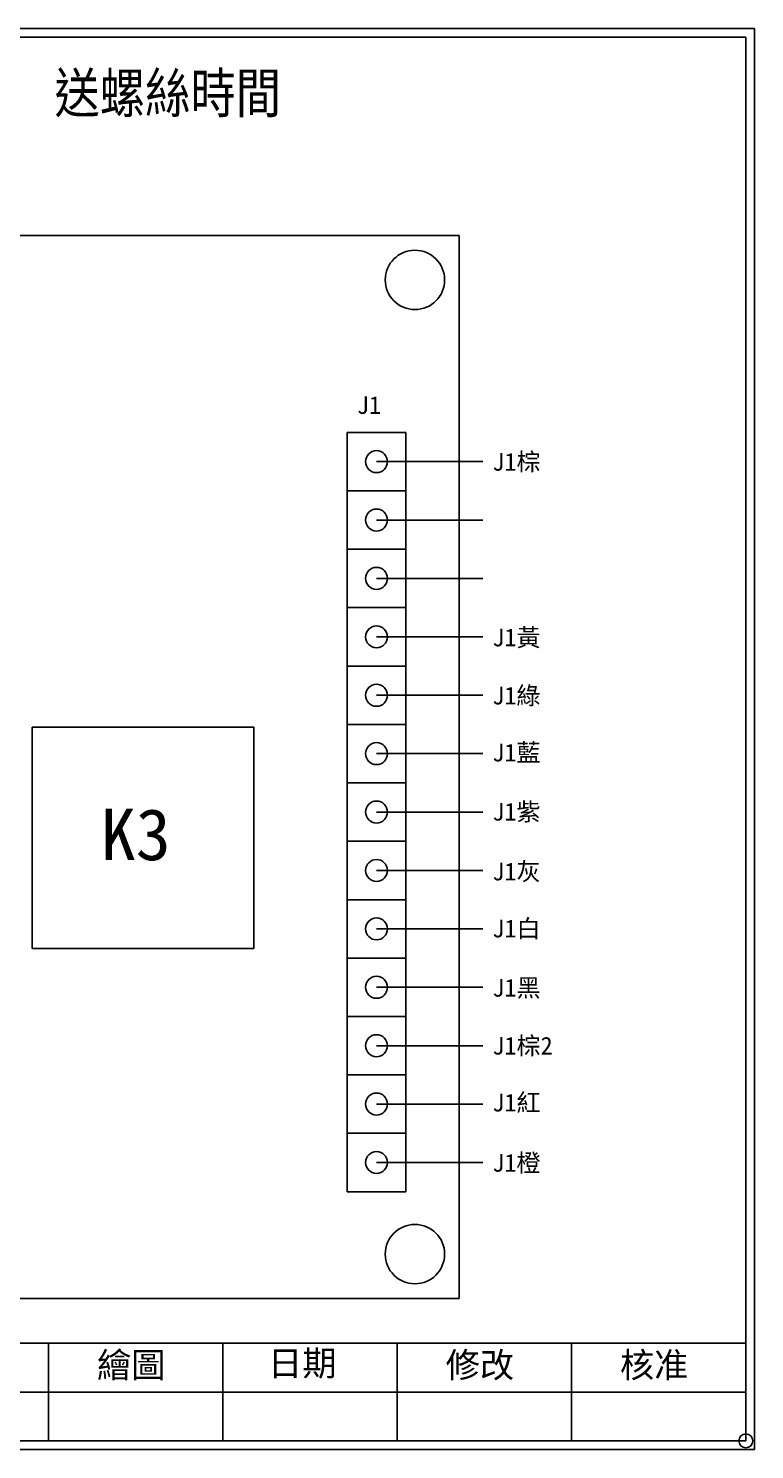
# Model space of a CAD drawing. Extents: x 275 to 562, y 265 to 469.
# Drawn here: x 457.8 to 561.9, y 264.9 to 468.9 of the extents above; entities that cross this region are included whole.
import ezdxf

# ---------------------------------------------------------------- set-up
doc = ezdxf.new("R2010")
doc.units = 0
doc.layers.get('0').update_dxf_attribs({"linetype": 'CONTINUOUS'})
doc.layers.add('圖框層', color=7, linetype='CONTINUOUS')
doc.layers.add('標尺寸層', color=3, linetype='CONTINUOUS')
doc.styles.add('CNS', font='romanc.shx', dxfattribs={"bigfont": 'chineset.shx'})
doc.styles.add('STSL', font='kaiu.ttf')

msp = doc.modelspace()

# ---------------------------------------------------------------- linework, layer by layer
at = {"color": 7}
msp.add_circle((560.65, 266.2), 1, dxfattribs=at)
at = {"layer": '圖框層', "color": 7}
for p, q in [((561.9, 468.91), (274.9, 468.91)), ((560.65, 467.66), (276.15, 467.66)), ((560.65, 266.2), (560.65, 467.66)), ((561.9, 264.95), (561.9, 468.91)), ((276.15, 280.2), (560.65, 280.2)), ((460.65, 266.2), (460.65, 280.2)), ((485.65, 266.2), (485.65, 280.2)), ((510.65, 266.2), (510.65, 280.2)), ((535.65, 266.2), (535.65, 280.2)), ((410.65, 273.2), (560.65, 273.2)), ((276.15, 266.2), (560.65, 266.2)), ((274.9, 264.95), (561.9, 264.95))]:
    msp.add_line(p, q, dxfattribs=at)
at = {"layer": '標尺寸層', "color": 7}
for p, q in [((315.54, 439.18), (519.55, 439.18)), ((519.55, 439.18), (513.19, 439.18)), ((519.55, 439.18), (519.55, 286.65)), ((503.48, 410.93), (507.68, 410.93)), ((503.48, 410.93), (503.48, 406.74)), ((507.68, 410.93), (511.87, 410.93)), ((511.87, 410.93), (511.87, 406.74)), ((503.48, 402.55), (503.48, 406.74)), ((507.68, 406.74), (522.93, 406.74)), ((511.87, 406.74), (511.87, 402.55)), ((507.68, 402.55), (503.48, 402.55)), ((503.48, 402.55), (507.68, 402.55)), ((503.48, 402.55), (503.48, 398.36)), ((511.87, 402.55), (507.68, 402.55)), ((507.68, 402.55), (511.87, 402.55)), ((511.87, 402.55), (511.87, 398.36)), ((503.48, 394.17), (503.48, 398.36)), ((507.68, 398.36), (522.93, 398.36)), ((511.87, 398.36), (511.87, 394.17)), ((507.68, 394.17), (503.48, 394.17)), ((503.48, 394.17), (507.68, 394.17)), ((503.48, 394.17), (503.48, 389.98)), ((511.87, 394.17), (507.68, 394.17)), ((507.68, 394.17), (511.87, 394.17)), ((511.87, 394.17), (511.87, 389.98)), ((503.48, 385.78), (503.48, 389.98)), ((507.68, 389.98), (522.93, 389.98)), ((511.87, 389.98), (511.87, 385.78)), ((507.68, 385.78), (503.48, 385.78)), ((503.48, 385.78), (507.68, 385.78)), ((503.48, 385.78), (503.48, 381.59)), ((511.87, 385.78), (507.68, 385.78)), ((507.68, 385.78), (511.87, 385.78)), ((511.87, 385.78), (511.87, 381.59)), ((503.48, 377.4), (503.48, 381.59)), ((507.68, 381.59), (522.93, 381.59)), ((511.87, 381.59), (511.87, 377.4)), ((507.68, 377.4), (503.48, 377.4)), ((503.48, 377.4), (507.68, 377.4)), ((503.48, 377.4), (503.48, 373.21)), ((511.87, 377.4), (507.68, 377.4)), ((507.68, 377.4), (511.87, 377.4)), ((511.87, 377.4), (511.87, 373.21)), ((503.48, 369.02), (503.48, 373.21)), ((507.68, 373.21), (522.93, 373.21)), ((511.87, 373.21), (511.87, 369.02)), ((458.31, 368.62), (490.09, 368.62)), ((458.31, 336.84), (458.31, 368.62)), ((490.09, 368.62), (490.09, 336.84)), ((507.68, 369.02), (503.48, 369.02)), ((503.48, 369.02), (507.68, 369.02)), ((503.48, 369.02), (503.48, 364.83)), ((511.87, 369.02), (507.68, 369.02)), ((507.68, 369.02), (511.87, 369.02)), ((511.87, 369.02), (511.87, 364.83)), ((503.48, 360.64), (503.48, 364.83)), ((507.68, 364.83), (522.93, 364.83)), ((511.87, 364.83), (511.87, 360.64)), ((507.68, 360.64), (503.48, 360.64)), ((503.48, 360.64), (507.68, 360.64)), ((503.48, 360.64), (503.48, 356.45)), ((511.87, 360.64), (507.68, 360.64)), ((507.68, 360.64), (511.87, 360.64)), ((511.87, 360.64), (511.87, 356.45)), ((503.48, 352.25), (503.48, 356.45)), ((507.68, 356.45), (522.93, 356.45)), ((511.87, 356.45), (511.87, 352.25)), ((507.68, 352.25), (503.48, 352.25)), ((503.48, 352.25), (507.68, 352.25)), ((503.48, 352.25), (503.48, 348.06)), ((511.87, 352.25), (507.68, 352.25)), ((507.68, 352.25), (511.87, 352.25)), ((511.87, 352.25), (511.87, 348.06)), ((503.48, 343.87), (503.48, 348.06)), ((507.68, 348.06), (522.93, 348.06)), ((511.87, 348.06), (511.87, 343.87)), ((507.68, 343.87), (503.48, 343.87)), ((503.48, 343.87), (507.68, 343.87)), ((503.48, 343.87), (503.48, 339.68)), ((511.87, 343.87), (507.68, 343.87)), ((507.68, 343.87), (511.87, 343.87)), ((511.87, 343.87), (511.87, 339.68)), ((503.48, 335.49), (503.48, 339.68)), ((507.68, 339.68), (522.93, 339.68)), ((511.87, 339.68), (511.87, 335.49)), ((490.09, 336.84), (458.31, 336.84)), ((507.68, 335.49), (503.48, 335.49)), ((503.48, 335.49), (507.68, 335.49)), ((503.48, 335.49), (503.48, 331.3)), ((511.87, 335.49), (507.68, 335.49)), ((507.68, 335.49), (511.87, 335.49)), ((511.87, 335.49), (511.87, 331.3)), ((503.48, 327.11), (503.48, 331.3)), ((507.68, 331.3), (522.93, 331.3)), ((511.87, 331.3), (511.87, 327.11)), ((507.68, 327.11), (503.48, 327.11)), ((503.48, 327.11), (507.68, 327.11)), ((503.48, 327.11), (503.48, 322.91)), ((511.87, 327.11), (507.68, 327.11)), ((507.68, 327.11), (511.87, 327.11)), ((511.87, 327.11), (511.87, 322.91)), ((503.48, 318.72), (503.48, 322.91)), ((507.68, 322.91), (522.93, 322.91)), ((511.87, 322.91), (511.87, 318.72)), ((507.68, 318.72), (503.48, 318.72)), ((503.48, 318.72), (507.68, 318.72)), ((503.48, 318.72), (503.48, 314.53)), ((511.87, 318.72), (507.68, 318.72)), ((507.68, 318.72), (511.87, 318.72)), ((511.87, 318.72), (511.87, 314.53)), ((503.48, 310.34), (503.48, 314.53)), ((507.68, 314.53), (522.93, 314.53)), ((511.87, 314.53), (511.87, 310.34)), ((507.68, 310.34), (503.48, 310.34)), ((503.48, 310.34), (507.68, 310.34)), ((503.48, 310.34), (503.48, 306.15)), ((511.87, 310.34), (507.68, 310.34)), ((507.68, 310.34), (511.87, 310.34)), ((511.87, 310.34), (511.87, 306.15)), ((503.48, 301.96), (503.48, 306.15)), ((507.68, 306.15), (522.93, 306.15)), ((511.87, 306.15), (511.87, 301.96)), ((507.68, 301.96), (503.48, 301.96)), ((511.87, 301.96), (507.68, 301.96)), ((519.55, 286.65), (519.55, 293)), ((519.55, 286.65), (315.54, 286.65))]:
    msp.add_line(p, q, dxfattribs=at)
for centre, radius in [((513.19, 432.82), 4.26), ((507.68, 406.74), 1.58), ((507.68, 398.36), 1.58), ((507.68, 389.98), 1.58), ((507.68, 381.59), 1.58), ((507.68, 373.21), 1.58), ((507.68, 364.83), 1.58), ((507.68, 356.45), 1.58), ((507.68, 348.06), 1.58), ((507.68, 339.68), 1.58), ((507.68, 331.3), 1.58), ((507.68, 322.91), 1.58), ((507.68, 314.53), 1.58), ((507.68, 306.15), 1.58), ((513.19, 293), 4.26)]:
    msp.add_circle(centre, radius, dxfattribs=at)

# ---------------------------------------------------------------- texts
at = {"layer": '圖框層', "color": 4, "style": 'STSL'}
for s, height, p in [('J1', 2.542, (504.87, 413.59)), ('J1棕', 2.542, (524.29, 405.44)), ('J1黃', 2.542, (524.29, 380.23)), ('J1綠', 2.542, (524.29, 371.89)), ('J1藍', 2.542, (524.29, 363.71)), ('J1紫', 2.542, (524.29, 355.22)), ('K3', 7.371, (468.14, 349.54)), ('J1灰', 2.542, (524.29, 346.64)), ('J1白', 2.542, (524.29, 338.46)), ('J1黑', 2.542, (524.29, 329.95)), ('J1棕2', 2.542, (524.29, 321.64)), ('J1紅', 2.542, (524.29, 313.47)), ('J1橙', 2.542, (524.29, 304.83))]:
    msp.add_text(s, height=height, dxfattribs=at).set_placement(p)
at = {"layer": '圖框層', "color": 7, "style": 'STSL'}
for s, p in [('繪圖', (467.59, 275.29)), ('日期', (492.12, 275.53)), ('修改', (517.59, 275.29)), ('核准', (542.59, 275.29))]:
    msp.add_text(s, height=3.6, dxfattribs=at).set_placement(p)
at = {"layer": '標尺寸層', "color": 7, "insert": (461.49, 462.66), "char_height": 6.5, "attachment_point": 1, "style": 'CNS'}
msp.add_mtext_dynamic_manual_height_columns('送螺絲時間', width=59.6735, gutter_width=32.5, heights=[0], dxfattribs=at)

doc.saveas('drawing.dxf')
